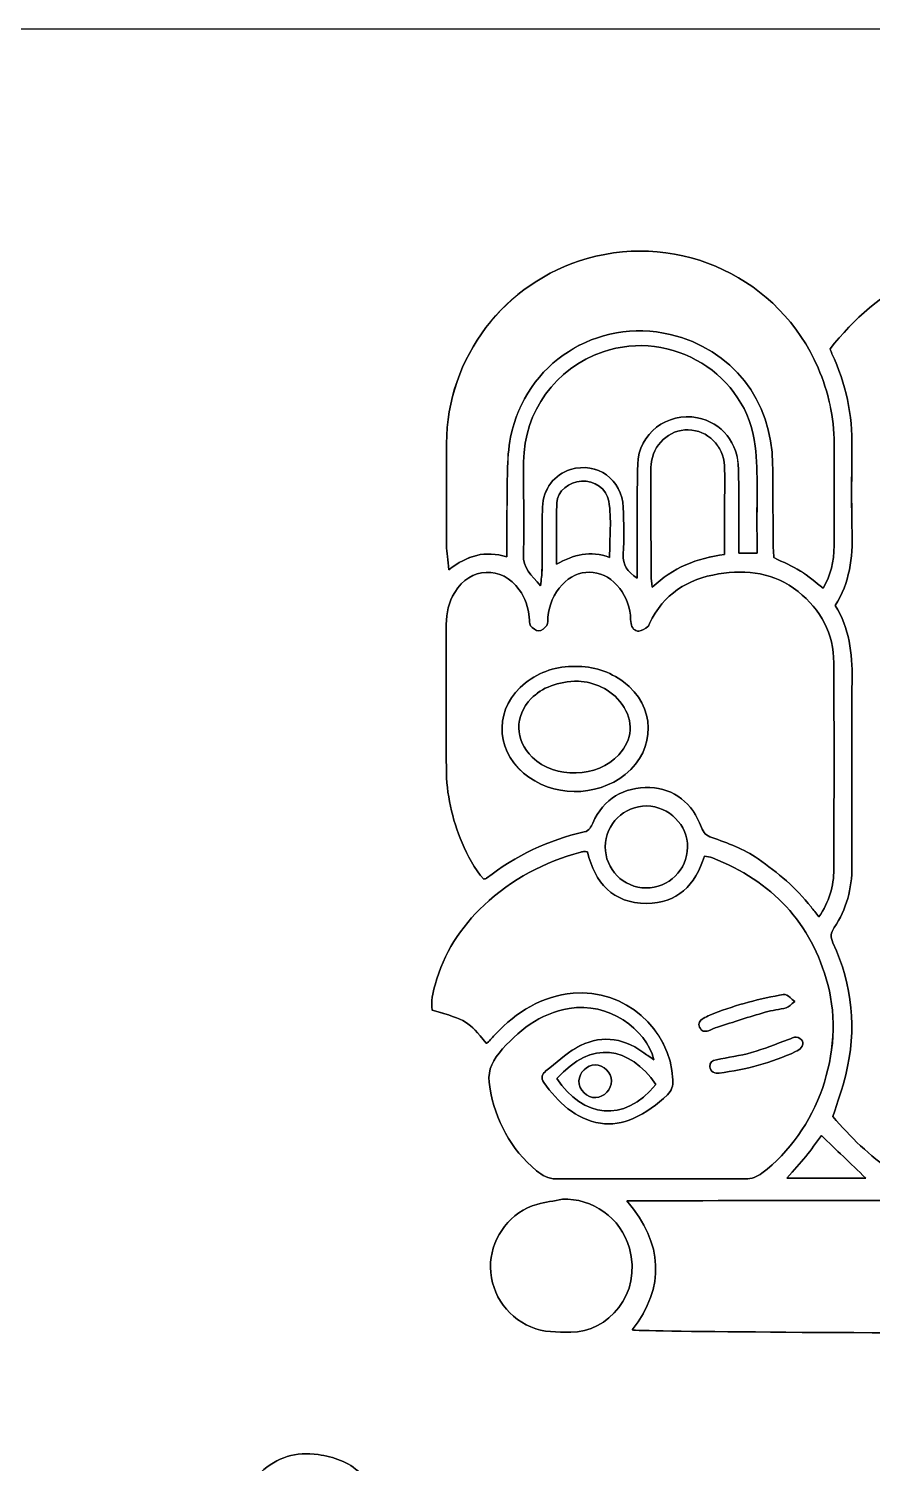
# Model space of a CAD drawing. Extents: x 0 to 300, y 0 to 232.
# Drawn here: x 99.7 to 148, y 149.7 to 231.9 of the extents above; entities that cross this region are included whole.
import ezdxf

# ---------------------------------------------------------------- set-up
doc = ezdxf.new("R2010")
doc.units = 0
doc.layers.get('0').update_dxf_attribs({"linetype": 'CONTINUOUS'})

msp = doc.modelspace()

# ---------------------------------------------------------------- linework, layer by layer
at = {"color": 7}
for points in [[(132.98556, 201.583874)], [(132.98556, 201.583874)], [(131.018826, 195.338402)], [(131.018826, 195.338402)], [(131.193536, 194.490181)], [(131.193536, 194.490181)], [(137.450884, 184.977313)], [(137.450884, 184.977313)], [(144.980277, 180.98847)], [(144.980277, 180.98847)], [(143.593762, 176.142105)], [(143.593762, 176.142105)], [(125.914762, 173.751404)], [(125.914762, 173.751404)], [(139.25736, 172.037076)], [(139.25736, 172.037076)], [(129.969568, 171.732872)], [(129.969568, 171.732872)], [(133.092447, 171.595938)], [(133.092447, 171.595938)], [(145.780135, 169.554369)], [(145.780135, 169.554369)], [(147.666167, 166.024121)], [(147.666167, 166.024121)], [(130.282643, 164.812458)], [(130.282643, 164.812458)], [(134.285508, 157.33243)], [(134.285508, 157.33243)]]:
    msp.add_lwpolyline(points, close=True, dxfattribs=at)
for points in [[(139.575014, 201.751858), (139.5753, 201.751858)], [(139.575586, 201.751858), (139.5753, 201.751858)], [(140.380738, 201.830843), (140.38131, 201.830843)], [(140.381882, 201.830843), (140.38131, 201.830843)], [(123.77389, 200.872015), (123.774463, 200.872015)], [(123.775035, 200.872015), (123.774463, 200.872015)]]:
    msp.add_lwpolyline(points, dxfattribs=at)
for points in [[(0, 231.870004), (100.000805, 231.870004), (200.001611, 231.870004), (300.002416, 231.870004)], [(131.698205, 218.69954), (137.061686, 220.233148), (142.714347, 217.55942), (144.928622, 212.440189)], [(144.929195, 212.440189), (142.71492, 217.55942), (137.062259, 220.233148), (131.698777, 218.69954)], [(123.641678, 208.114948), (123.670581, 213.043874), (126.945562, 217.340783), (131.698205, 218.69954)], [(131.698777, 218.69954), (126.946134, 217.34064), (123.671011, 213.043874), (123.64225, 208.114948)], [(145.613724, 213.538383), (147.001384, 215.237544), (148.579493, 216.701183), (150.580854, 217.665162)], [(150.580997, 217.665019), (148.579636, 216.70104), (147.001527, 215.237258), (145.613867, 213.53824)], [(136.460291, 214.354696), (132.248232, 215.34629), (128.154792, 212.688731), (127.312581, 208.480249)], [(127.313153, 208.480249), (128.155365, 212.688874), (132.248804, 215.34629), (136.460863, 214.354696)], [(141.328691, 207.962274), (140.858935, 212.076461), (136.525109, 214.709838), (132.609098, 213.355231)], [(132.60967, 213.355374), (136.525682, 214.709838), (140.859508, 212.076461), (141.329263, 207.962417)], [(142.324006, 206.938341), (142.293957, 210.567463), (140.004275, 213.520354), (136.460291, 214.354696)], [(136.460863, 214.354696), (140.004991, 213.520211), (142.294673, 210.567463), (142.324578, 206.938341)], [(132.609098, 213.355231), (129.8654, 212.406277), (128.089974, 209.97036), (128.055347, 207.056388)], [(128.055919, 207.056531), (128.090403, 209.970503), (129.865972, 212.40642), (132.60967, 213.355374)], [(145.719609, 213.251064), (145.681691, 213.331765), (145.657223, 213.419048), (145.613724, 213.538383)], [(145.613867, 213.53824), (145.657509, 213.418905), (145.681977, 213.331765), (145.719752, 213.250921)], [(146.870745, 207.8634), (146.895786, 209.750149), (146.521613, 211.544319), (145.719609, 213.251064)], [(145.719752, 213.250921), (146.521613, 211.544176), (146.895929, 209.750005), (146.870889, 207.863257)], [(144.928622, 212.440189), (145.526298, 211.058395), (145.844095, 209.616219), (145.84481, 208.107793)], [(145.845382, 208.107793), (145.845382, 209.616219), (145.526727, 211.058395), (144.929195, 212.440189)], [(134.595149, 206.91559), (134.638933, 208.672702), (136.294596, 209.931583), (138.01708, 209.583023)], [(138.017652, 209.583166), (136.295168, 209.931726), (134.639506, 208.672845), (134.595721, 206.915734)], [(138.01708, 209.583023), (139.421195, 209.298851), (140.347542, 208.149146), (140.371008, 206.614535)], [(140.37158, 206.614678), (140.348114, 208.149289), (139.421767, 209.298995), (138.017652, 209.583166)], [(135.356802, 206.890693), (135.465978, 208.053277), (136.381307, 208.908939), (137.490662, 208.889479)], [(137.490948, 208.889479), (136.381736, 208.908939), (135.466407, 208.053277), (135.357088, 206.890693)], [(137.490662, 208.889479), (138.601591, 208.870019), (139.506332, 207.986312), (139.56328, 206.825732)], [(139.563567, 206.825732), (139.506618, 207.986312), (138.601877, 208.870019), (137.490948, 208.889479)], [(123.645112, 202.278992), (123.632663, 204.224263), (123.630231, 206.169677), (123.641678, 208.114948)], [(123.64225, 208.114948), (123.630803, 206.169677), (123.633236, 204.224263), (123.645684, 202.278992)], [(127.312581, 208.480249), (127.183373, 207.83464), (127.151035, 207.16399), (127.133006, 206.503213)], [(127.133579, 206.503213), (127.151608, 207.16399), (127.184088, 207.83464), (127.313153, 208.480249)], [(141.427564, 203.098023), (141.405099, 204.720346), (141.511842, 206.35798), (141.328691, 207.962274)], [(141.329263, 207.962417), (141.512415, 206.358123), (141.405672, 204.720632), (141.428136, 203.098166)], [(145.84481, 208.107793), (145.846241, 206.162522), (145.847958, 204.217108), (145.843379, 202.271837)], [(145.843951, 202.271837), (145.847958, 204.217108), (145.845955, 206.162522), (145.845382, 208.107793)], [(146.876183, 203.056242), (146.834401, 204.657674), (146.849712, 206.261109), (146.870745, 207.8634)], [(146.870889, 207.863257), (146.849998, 206.260966), (146.834544, 204.657531), (146.876326, 203.056099)], [(127.133006, 206.503213), (127.099238, 205.268084), (127.108252, 204.031953), (127.100669, 202.796252)], [(127.101241, 202.796252), (127.108825, 204.031953), (127.09981, 205.268084), (127.133579, 206.503213)], [(128.055347, 207.056388), (128.034456, 205.294984), (128.105856, 203.531577), (128.044329, 201.772177)], [(128.044901, 201.77232), (128.106429, 203.531577), (128.035171, 205.295128), (128.055919, 207.056531)], [(129.140091, 204.459212), (129.169853, 205.501316), (129.826194, 206.345531), (130.748391, 206.620402)], [(130.748964, 206.620545), (129.826767, 206.345817), (129.170425, 205.501459), (129.140663, 204.459355)], [(130.748391, 206.620402), (132.266833, 207.072986), (133.707149, 206.048625), (133.765815, 204.449911)], [(133.766387, 204.450054), (133.707722, 206.048768), (132.267406, 207.073273), (130.748964, 206.620545)], [(134.569536, 201.219145), (134.57483, 203.118055), (134.547787, 205.017681), (134.595149, 206.91559)], [(134.595721, 206.915734), (134.548359, 205.017824), (134.575403, 203.118198), (134.570108, 201.219288)], [(135.343781, 206.410779), (135.343352, 206.57075), (135.341921, 206.731723), (135.356802, 206.890693)], [(135.357088, 206.890693), (135.342207, 206.731723), (135.343638, 206.570893), (135.344067, 206.410779)], [(135.364386, 200.51072), (135.354942, 202.477454), (135.349361, 204.444045), (135.343781, 206.410779)], [(135.344067, 206.410779), (135.349648, 204.444045), (135.355228, 202.477454), (135.364672, 200.51072)], [(139.56328, 206.825732), (139.595761, 206.163953), (139.574441, 205.499456), (139.575014, 204.83639)], [(139.5753, 204.83639), (139.5753, 205.499456), (139.596047, 206.163953), (139.563567, 206.825732)], [(140.371008, 206.614535), (140.391612, 205.264936), (140.378878, 203.915051), (140.380738, 202.565166)], [(140.38131, 202.565309), (140.379307, 203.915194), (140.392042, 205.265222), (140.37158, 206.614678)], [(142.361637, 202.132757), (142.346613, 203.734618), (142.337313, 205.336623), (142.324006, 206.938341)], [(142.324578, 206.938341), (142.337885, 205.33648), (142.347043, 203.734618), (142.36221, 202.132757)], [(131.376401, 205.954044), (130.657102, 205.916269), (129.994751, 205.396147), (129.963129, 204.709328)], [(129.963129, 204.709328), (129.994751, 205.396147), (130.657102, 205.916269), (131.376401, 205.954044)], [(132.94106, 204.799616), (132.82473, 205.525212), (132.115733, 205.992964), (131.376401, 205.954044)], [(131.376401, 205.954044), (132.115733, 205.992821), (132.82473, 205.525212), (132.94106, 204.799616)], [(129.948963, 201.187809), (129.948963, 202.443113), (129.911045, 203.578367), (129.963129, 204.709328)], [(129.963129, 204.709328), (129.911188, 203.578367), (129.948963, 202.443256), (129.948963, 201.187809)], [(132.98556, 201.583874), (132.981554, 202.720559), (133.106755, 203.765668), (132.94106, 204.799616)], [(132.94106, 204.799616), (133.106755, 203.765525), (132.981554, 202.720559), (132.98556, 201.583874)], [(139.575014, 204.83639), (139.576444, 203.831918), (139.575014, 202.827445), (139.575014, 201.751858)], [(139.5753, 201.751858), (139.5753, 202.827445), (139.576731, 203.831918), (139.5753, 204.83639)], [(129.111474, 200.821934), (129.124351, 202.034313), (129.10575, 203.247549), (129.140091, 204.459212)], [(129.140663, 204.459355), (129.106322, 203.247692), (129.124924, 202.034456), (129.112046, 200.822078)], [(133.765815, 204.449911), (133.798582, 203.558621), (133.82305, 202.663038), (133.769821, 201.77418)], [(133.770394, 201.774323), (133.823622, 202.663038), (133.799297, 203.558764), (133.766387, 204.450054)], [(141.428995, 201.830843), (141.428995, 202.28214), (141.43386, 202.690224), (141.427564, 203.098023)], [(141.428136, 203.098166), (141.43386, 202.690224), (141.429567, 202.282283), (141.429567, 201.830986)], [(145.912919, 198.831734), (146.738676, 200.132683), (146.915246, 201.561552), (146.876183, 203.056242)], [(146.876326, 203.056099), (146.915246, 201.561409), (146.738676, 200.13254), (145.913063, 198.831591)], [(123.774463, 200.872015), (123.720519, 201.43492), (123.647831, 201.856741), (123.645112, 202.278992)], [(123.645684, 202.278992), (123.64826, 201.856741), (123.721091, 201.43492), (123.775035, 200.872015)], [(127.100669, 202.796252), (127.098522, 202.435243), (127.100382, 202.074234), (127.100382, 201.611776)], [(127.100955, 201.611776), (127.100955, 202.074234), (127.099095, 202.435243), (127.101241, 202.796252)], [(140.380738, 202.565166), (140.380738, 202.340949), (140.380738, 202.116445), (140.380738, 201.830843)], [(140.38131, 201.830843), (140.38131, 202.116445), (140.38131, 202.340805), (140.38131, 202.565309)], [(145.843379, 202.271837), (145.841233, 201.278383), (145.66266, 200.596715), (145.215942, 199.827621)], [(145.216514, 199.827621), (145.663232, 200.596715), (145.841805, 201.278383), (145.843951, 202.271837)], [(127.100382, 201.611776), (125.857813, 201.993962), (124.84032, 201.71022), (123.77389, 200.872015)], [(123.774463, 200.872015), (124.841035, 201.710363), (125.858385, 201.994105), (127.100955, 201.611776)], [(128.044329, 201.772177), (128.016284, 200.971604), (128.477311, 200.563662), (129.030343, 199.959548)], [(129.030915, 199.959691), (128.477883, 200.563948), (128.016856, 200.971747), (128.044901, 201.77232)], [(129.948963, 201.187809), (130.92539, 201.758584), (131.878208, 201.97765), (132.98556, 201.583874)], [(132.98556, 201.583874), (131.878208, 201.97765), (130.92539, 201.758584), (129.948963, 201.187809)], [(133.769821, 201.77418), (133.731903, 201.141878), (133.999047, 200.765129), (134.569536, 200.397538)], [(134.570108, 200.397681), (133.99962, 200.765272), (133.732476, 201.142021), (133.770394, 201.774323)], [(139.5753, 201.751858), (137.970433, 201.536512), (136.612106, 201.00065), (135.420762, 199.872265)], [(135.421048, 199.872265), (136.612392, 201.00065), (137.97072, 201.536512), (139.575586, 201.751858)], [(140.38131, 201.830843), (140.775659, 201.830843), (141.061261, 201.830843), (141.428995, 201.830843)], [(141.429567, 201.830986), (141.061833, 201.830843), (140.776231, 201.830843), (140.381882, 201.830843)], [(142.401416, 201.571139), (142.389539, 201.733686), (142.363498, 201.93315), (142.361637, 202.132757)], [(142.36221, 202.132757), (142.364213, 201.93315), (142.390112, 201.733686), (142.401988, 201.571139)], [(143.913418, 200.801616), (143.451104, 201.088792), (142.941999, 201.300418), (142.401416, 201.571139)], [(142.401988, 201.571139), (142.942572, 201.300418), (143.451676, 201.088792), (143.913991, 200.801616)], [(127.810381, 199.734758), (126.817213, 201.117553), (124.975966, 201.04372), (124.109573, 199.581082)], [(124.109573, 199.581225), (124.975966, 201.043863), (126.81707, 201.117553), (127.810381, 199.734901)], [(129.030343, 199.959548), (129.067689, 200.343165), (129.108898, 200.582263), (129.111474, 200.821934)], [(129.112046, 200.822078), (129.10947, 200.582406), (129.068261, 200.343165), (129.030915, 199.959691)], [(130.258318, 200.013921), (131.1622, 200.980618), (132.5128, 200.97747), (133.403947, 199.995892)], [(133.403947, 199.995749), (132.5128, 200.977327), (131.1622, 200.980475), (130.258318, 200.013778)], [(134.569536, 200.397538), (134.569536, 200.7295), (134.568964, 200.974322), (134.569536, 201.219145)], [(134.570108, 201.219288), (134.569536, 200.974465), (134.570108, 200.729643), (134.570108, 200.397681)], [(135.27839, 197.796212), (136.054352, 199.493799), (137.461329, 200.347171), (139.227025, 200.635778)], [(139.227025, 200.635635), (137.461329, 200.347028), (136.054352, 199.493656), (135.27839, 197.796069)], [(139.227025, 200.635778), (140.860223, 200.902779), (142.429032, 200.70818), (143.77906, 199.628301)], [(143.77906, 199.628158), (142.428888, 200.708037), (140.860223, 200.902636), (139.227025, 200.635635)], [(145.215942, 199.827621), (144.782387, 200.156436), (144.371584, 200.517016), (143.913418, 200.801616)], [(143.913991, 200.801616), (144.372013, 200.517159), (144.782817, 200.156436), (145.216514, 199.827621)], [(127.810381, 199.734901), (128.153361, 199.257276), (128.311759, 198.712829), (128.384733, 198.137618)], [(128.384733, 198.137475), (128.311902, 198.712686), (128.153504, 199.257133), (127.810381, 199.734758)], [(129.450733, 198.158795), (129.53215, 198.858921), (129.769675, 199.491366), (130.258318, 200.013921)], [(130.258318, 200.013778), (129.769675, 199.491223), (129.53215, 198.858778), (129.450733, 198.158652)], [(133.403947, 199.995892), (133.846659, 199.508251), (134.102499, 198.927316), (134.175188, 198.270403)], [(134.175188, 198.27026), (134.102499, 198.927173), (133.846659, 199.508108), (133.403947, 199.995749)], [(135.420762, 199.872265), (135.394005, 200.16545), (135.365244, 200.338013), (135.364386, 200.51072)], [(135.364672, 200.51072), (135.36553, 200.338013), (135.394291, 200.16545), (135.421048, 199.872265)], [(123.626797, 197.746847), (123.624794, 198.406765), (123.77618, 199.018606), (124.109573, 199.581225)], [(124.109573, 199.581082), (123.77618, 199.01832), (123.624794, 198.406622), (123.626797, 197.746704)], [(143.77906, 199.628301), (145.088594, 198.580759), (145.81748, 197.216995), (145.827783, 195.537294)], [(145.827783, 195.537151), (145.81748, 197.216852), (145.088594, 198.580616), (143.77906, 199.628158)], [(128.384733, 198.137618), (128.404766, 197.979364), (128.37715, 197.78362), (128.460999, 197.672728)], [(128.460999, 197.672584), (128.377293, 197.783477), (128.404766, 197.97922), (128.384733, 198.137475)], [(129.384484, 197.691758), (129.465328, 197.805799), (129.432275, 198.000254), (129.450733, 198.158795)], [(129.450733, 198.158652), (129.432275, 198.000111), (129.465328, 197.805656), (129.384484, 197.691615)], [(134.175188, 198.270403), (134.192787, 198.111433), (134.178479, 197.947026), (134.210673, 197.791776)], [(134.210673, 197.791633), (134.178479, 197.946883), (134.192787, 198.11129), (134.175188, 198.27026)], [(146.875324, 194.596209), (146.889633, 196.090469), (146.729232, 197.519481), (145.912919, 198.831734)], [(145.913063, 198.831591), (146.729232, 197.519338), (146.889633, 196.090326), (146.875467, 194.596066)], [(123.631805, 189.505165), (123.626081, 192.25244), (123.634953, 194.999572), (123.626797, 197.746847)], [(123.626797, 197.746704), (123.635096, 194.999572), (123.626081, 192.252297), (123.631805, 189.505022)], [(128.460999, 197.672728), (128.570031, 197.528782), (128.77021, 197.36695), (128.927463, 197.370527)], [(128.927463, 197.370384), (128.77021, 197.366807), (128.570031, 197.528639), (128.460999, 197.672584)], [(128.927463, 197.370527), (129.08629, 197.374248), (129.279315, 197.543377), (129.384484, 197.691758)], [(129.384484, 197.691615), (129.279458, 197.543234), (129.086433, 197.374105), (128.927463, 197.370384)], [(134.210673, 197.791776), (134.26104, 197.548957), (134.408706, 197.341481), (134.66798, 197.363659)], [(134.66798, 197.363516), (134.408563, 197.341194), (134.260897, 197.548671), (134.210673, 197.791633)], [(134.66798, 197.363659), (134.845408, 197.378826), (135.016397, 197.517907), (135.180089, 197.618211)], [(135.180089, 197.618068), (135.016397, 197.517621), (134.845408, 197.378683), (134.66798, 197.363516)], [(135.180089, 197.618211), (135.230456, 197.648975), (135.249773, 197.733826), (135.27839, 197.796212)], [(135.27839, 197.796069), (135.249773, 197.733683), (135.230456, 197.648975), (135.180089, 197.618068)], [(131.018826, 195.338402), (129.967278, 195.357576), (129.005732, 195.048365), (128.162662, 194.394742)], [(128.162805, 194.394742), (129.005732, 195.048222), (129.967421, 195.357576), (131.018826, 195.338402)], [(133.787994, 194.450975), (132.973255, 195.056234), (132.051916, 195.350708), (131.018826, 195.338402)], [(131.018826, 195.338402), (132.051916, 195.350708), (132.973112, 195.056234), (133.788137, 194.450975)], [(145.827783, 195.537294), (145.852394, 191.599676), (145.840804, 187.661915), (145.832075, 183.724298)], [(145.832075, 183.724155), (145.840804, 187.661915), (145.852394, 191.599676), (145.827783, 195.537151)], [(128.162662, 194.394742), (126.422006, 193.045), (126.372784, 190.656588), (128.050052, 189.231153)], [(128.050196, 189.231153), (126.372784, 190.656588), (126.422149, 193.045143), (128.162805, 194.394742)], [(131.193536, 194.490181), (130.025085, 194.490468), (129.091871, 194.116581), (128.490904, 193.496727)], [(128.491047, 193.496727), (129.091871, 194.116724), (130.025085, 194.490611), (131.193536, 194.490181)], [(133.699423, 193.163906), (133.032064, 194.094402), (132.068228, 194.435665), (131.193536, 194.490181)], [(131.193536, 194.490181), (132.068228, 194.435665), (133.032207, 194.094259), (133.699566, 193.163906)], [(133.884291, 189.156032), (135.671308, 190.593487), (135.628954, 193.083491), (133.787994, 194.450975)], [(133.788137, 194.450975), (135.629097, 193.083491), (135.671451, 190.593487), (133.884434, 189.156032)], [(146.867454, 183.882409), (146.859298, 187.453724), (146.84084, 191.025181), (146.875324, 194.596209)], [(146.875467, 194.596066), (146.841126, 191.025038), (146.859585, 187.45358), (146.867598, 183.882266)], [(128.490904, 193.496727), (127.520487, 192.495975), (127.544525, 191.110032), (128.548998, 190.141188)], [(128.549141, 190.141188), (127.544668, 191.110032), (127.52063, 192.495975), (128.491047, 193.496727)], [(133.516557, 190.280126), (134.304682, 191.132926), (134.380661, 192.214236), (133.699423, 193.163906)], [(133.699566, 193.163906), (134.380661, 192.214236), (134.304682, 191.133069), (133.5167, 190.280126)], [(128.548998, 190.141188), (129.860821, 188.875868), (132.281714, 188.943548), (133.516557, 190.280126)], [(133.5167, 190.280126), (132.281857, 188.943548), (129.860964, 188.875868), (128.549141, 190.141188)], [(124.536402, 185.236873), (123.952034, 186.596202), (123.63481, 188.020921), (123.631805, 189.505165)], [(123.631805, 189.505022), (123.63481, 188.020635), (123.952034, 186.596059), (124.536402, 185.23673)], [(128.050052, 189.231153), (129.678099, 187.847786), (132.217325, 187.815162), (133.884291, 189.156032)], [(133.884434, 189.156032), (132.217468, 187.815019), (129.678242, 187.847786), (128.050196, 189.231153)], [(135.294273, 188.394379), (133.78642, 188.449611), (132.651595, 187.750773), (132.018291, 186.367405)], [(132.018291, 186.367262), (132.651595, 187.75063), (133.78642, 188.449325), (135.294273, 188.394236)], [(138.241727, 186.11686), (137.748219, 187.51797), (136.663045, 188.344299), (135.294273, 188.394379)], [(135.294273, 188.394236), (136.663045, 188.344155), (137.748219, 187.517827), (138.241727, 186.116716)], [(135.104825, 187.343976), (133.81332, 187.360288), (132.740452, 186.305592), (132.733584, 185.012512)], [(132.733584, 185.012369), (132.740452, 186.305449), (133.813177, 187.360288), (135.104825, 187.343833)], [(137.450884, 184.977313), (137.46648, 186.248357), (136.39676, 187.327521), (135.104825, 187.343976)], [(135.104825, 187.343833), (136.39676, 187.327521), (137.466623, 186.248357), (137.450884, 184.977313)], [(131.533082, 185.857729), (129.469049, 185.397703), (127.608485, 184.4984), (125.93508, 183.207753)], [(125.93508, 183.20761), (127.608485, 184.498257), (129.469049, 185.39756), (131.533082, 185.857585)], [(132.018291, 186.367405), (131.912978, 186.137178), (131.841149, 185.926267), (131.533082, 185.857729)], [(131.533082, 185.857585), (131.841149, 185.926124), (131.912835, 186.137035), (132.018291, 186.367262)], [(138.837685, 185.54079), (138.525612, 185.655976), (138.351761, 185.804929), (138.241727, 186.11686)], [(138.241727, 186.116716), (138.351761, 185.804643), (138.525612, 185.655832), (138.837685, 185.540647)], [(125.772247, 183.147513), (125.224509, 183.754203), (124.858635, 184.487382), (124.536402, 185.236873)], [(124.536402, 185.23673), (124.858635, 184.487239), (125.224509, 183.75406), (125.772247, 183.14737)], [(132.733584, 185.012512), (132.726716, 183.715427), (133.769965, 182.661303), (135.073919, 182.648139)], [(135.073919, 182.647996), (133.769965, 182.66116), (132.726716, 183.715283), (132.733584, 185.012369)], [(135.073919, 182.648139), (136.366998, 182.634832), (137.435001, 183.681372), (137.450884, 184.977313)], [(137.450884, 184.977313), (137.435001, 183.681372), (136.366998, 182.634832), (135.073919, 182.647996)], [(141.487374, 184.31997), (140.671205, 184.898615), (139.749866, 185.20382), (138.837685, 185.54079)], [(138.837685, 185.540647), (139.749866, 185.20382), (140.671062, 184.898472), (141.487374, 184.319827)], [(131.330756, 184.701154), (129.239966, 184.135531), (127.375539, 183.152664), (125.792279, 181.66513)], [(125.792422, 181.66513), (127.375682, 183.152664), (129.240109, 184.135531), (131.3309, 184.701154)], [(131.532653, 184.738357), (131.464686, 184.732204), (131.39672, 184.718897), (131.330756, 184.701154)], [(131.3309, 184.701154), (131.396863, 184.71904), (131.464972, 184.732204), (131.532796, 184.738357)], [(131.719238, 184.71761), (131.621367, 184.729486), (131.576294, 184.742364), (131.532653, 184.738357)], [(131.532796, 184.738357), (131.576437, 184.742364), (131.62151, 184.729343), (131.719381, 184.71761)], [(135.095811, 181.762858), (133.175151, 181.766435), (132.12904, 182.946762), (131.719238, 184.71761)], [(131.719381, 184.71761), (132.129183, 182.946905), (133.175294, 181.766435), (135.095954, 181.762858)], [(138.412716, 184.476937), (137.909335, 182.793515), (136.846054, 181.759567), (135.095811, 181.762858)], [(135.095954, 181.762858), (136.846197, 181.75971), (137.909621, 182.793515), (138.412859, 184.476937)], [(138.874459, 184.368763), (138.735235, 184.423136), (138.580987, 184.438589), (138.412716, 184.476937)], [(138.412859, 184.476937), (138.580987, 184.438589), (138.735378, 184.423136), (138.874602, 184.368763)], [(145.486949, 177.112094), (144.546723, 180.669958), (142.275213, 183.041199), (138.874459, 184.368763)], [(138.874602, 184.368763), (142.275356, 183.041199), (144.546866, 180.669815), (145.487092, 177.112094)], [(144.524687, 181.563108), (143.675321, 182.662448), (142.61576, 183.520256), (141.487374, 184.31997)], [(141.487374, 184.319827), (142.61576, 183.520112), (143.675321, 182.662304), (144.524687, 181.562965)], [(145.832075, 183.724298), (145.829786, 182.748872), (145.564931, 181.844704), (144.980277, 180.98847)], [(144.980277, 180.98847), (145.564931, 181.844561), (145.829929, 182.748872), (145.832075, 183.724155)], [(145.854683, 180.375627), (146.554952, 181.434044), (146.870316, 182.61065), (146.867454, 183.882409)], [(146.867598, 183.882266), (146.870459, 182.610507), (146.554952, 181.434044), (145.854826, 180.375484)], [(125.93508, 183.207753), (125.901455, 183.181711), (125.851946, 183.176131), (125.772247, 183.147513)], [(125.772247, 183.14737), (125.852089, 183.175988), (125.901455, 183.181711), (125.93508, 183.20761)], [(125.792279, 181.66513), (124.446687, 180.400954), (123.478129, 178.897393), (122.990202, 177.105226)], [(122.990345, 177.105226), (123.478272, 178.89725), (124.446687, 180.400811), (125.792422, 181.66513)], [(144.980277, 180.98847), (144.804995, 181.209254), (144.662766, 181.384536), (144.524687, 181.563108)], [(144.524687, 181.562965), (144.662766, 181.384536), (144.804995, 181.209397), (144.980277, 180.98847)], [(145.778131, 179.505943), (145.617731, 179.847779), (145.655506, 180.074429), (145.854683, 180.375627)], [(145.854826, 180.375484), (145.655506, 180.074286), (145.617874, 179.847636), (145.778274, 179.5058)], [(146.513886, 171.941064), (147.149193, 174.543392), (146.919538, 177.075893), (145.778131, 179.505943)], [(145.778274, 179.5058), (146.919681, 177.07575), (147.149336, 174.543249), (146.514029, 171.940921)], [(122.990202, 177.105226), (122.860278, 176.628173), (122.733503, 176.142678), (122.82651, 175.655895)], [(122.826653, 175.655895), (122.733646, 176.142678), (122.860422, 176.62803), (122.990345, 177.105226)], [(130.89291, 176.618014), (133.820761, 176.888448), (136.473455, 174.59104), (136.613823, 171.657179)], [(136.613966, 171.657179), (136.473598, 174.591183), (133.820904, 176.888592), (130.893053, 176.618014)], [(141.710877, 166.317736), (144.89099, 168.70901), (146.504013, 173.26362), (145.486949, 177.112094)], [(145.487092, 177.112094), (146.504156, 173.26362), (144.891134, 168.70901), (141.71102, 166.317736)], [(126.445472, 174.273529), (127.663574, 175.55602), (129.08028, 176.450458), (130.89291, 176.618014)], [(130.893053, 176.618014), (129.080567, 176.450602), (127.66386, 175.556163), (126.445615, 174.273529)], [(135.519349, 172.812036), (135.067766, 174.587892), (132.893126, 176.12193), (130.671983, 175.746755)], [(130.672126, 175.746755), (132.893269, 176.122073), (135.067909, 174.587892), (135.519492, 172.812036)], [(142.725508, 176.503258), (141.352157, 176.254), (140.011, 175.8897), (138.717349, 175.360563)], [(138.717349, 175.360563), (140.011, 175.8897), (141.352157, 176.254), (142.725508, 176.503258)], [(143.129444, 176.515706), (143.015403, 176.562782), (142.858579, 176.527439), (142.725508, 176.503258)], [(142.725508, 176.503258), (142.858722, 176.527439), (143.015403, 176.562782), (143.129444, 176.515706)], [(143.107837, 175.787678), (143.254788, 175.828029), (143.372119, 175.975266), (143.593762, 176.142105)], [(143.593762, 176.142105), (143.372119, 175.975409), (143.254788, 175.828172), (143.107837, 175.787678)], [(143.593762, 176.142105), (143.38328, 176.31796), (143.272817, 176.456611), (143.129444, 176.515706)], [(143.129444, 176.515706), (143.272817, 176.456468), (143.383423, 176.31796), (143.593762, 176.142105)], [(122.82651, 175.655895), (124.777647, 175.086265), (124.909001, 175.004562), (125.914762, 173.751404)], [(125.914762, 173.751404), (124.909001, 175.004562), (124.777647, 175.086265), (122.826653, 175.655895)], [(130.671983, 175.746755), (128.971248, 175.459436), (127.730109, 174.469988), (126.65438, 173.188642)], [(126.654523, 173.188642), (127.730252, 174.470131), (128.971391, 175.459436), (130.672126, 175.746755)], [(138.35033, 175.176696), (138.145429, 175.064086), (138.044553, 174.898248), (138.142281, 174.667735)], [(138.142281, 174.667735), (138.044553, 174.898248), (138.145429, 175.064086), (138.35033, 175.176696)], [(138.717349, 175.360563), (138.591003, 175.308909), (138.470094, 175.242659), (138.35033, 175.176696)], [(138.35033, 175.176696), (138.470237, 175.242659), (138.591146, 175.308909), (138.717349, 175.360563)], [(139.160633, 174.678323), (140.0731, 174.967645), (140.984709, 175.261547), (141.903758, 175.528834)], [(141.903758, 175.528834), (140.984709, 175.261547), (140.0731, 174.967645), (139.160633, 174.678323)], [(141.903758, 175.528834), (142.296819, 175.64316), (142.712487, 175.678932), (143.107837, 175.787678)], [(143.107837, 175.787678), (142.712487, 175.678932), (142.296819, 175.64316), (141.903758, 175.528834)], [(125.978865, 173.773869), (126.135545, 173.939278), (126.288649, 174.108264), (126.445472, 174.273529)], [(126.445615, 174.273529), (126.288649, 174.108264), (126.135688, 173.939278), (125.979008, 173.773869)], [(131.078494, 173.493418), (132.374864, 174.240905), (133.663794, 174.11041), (134.882325, 173.249454)], [(134.882468, 173.249454), (133.663937, 174.11041), (132.375007, 174.240905), (131.078637, 173.493418)], [(138.142281, 174.667735), (138.241011, 174.434646), (138.433321, 174.393007), (138.654104, 174.470847)], [(138.654104, 174.470847), (138.433321, 174.39315), (138.241011, 174.434789), (138.142281, 174.667735)], [(138.654104, 174.470847), (138.826095, 174.531372), (138.987354, 174.623234), (139.160633, 174.678323)], [(139.160633, 174.678323), (138.987354, 174.623378), (138.826095, 174.531372), (138.654104, 174.470847)], [(125.914762, 173.751404), (125.936511, 173.758558), (125.964985, 173.759274), (125.978865, 173.773869)], [(125.979008, 173.773869), (125.964985, 173.759131), (125.936511, 173.758415), (125.914762, 173.751404)], [(129.340556, 172.171005), (129.909757, 172.62588), (130.452773, 173.132552), (131.078494, 173.493418)], [(131.078637, 173.493418), (130.452916, 173.132552), (129.9099, 172.62588), (129.340699, 172.171005)], [(135.636108, 171.394042), (134.107078, 173.572545), (131.963774, 173.964032), (129.969568, 171.732872)], [(129.969568, 171.732872), (131.963774, 173.964032), (134.106935, 173.572688), (135.636108, 171.394042)], [(143.23032, 173.959882), (142.52304, 173.709623), (141.826205, 173.422876), (141.105475, 173.219835)], [(141.105618, 173.219978), (141.826205, 173.423019), (142.52304, 173.709766), (143.230463, 173.960025)], [(143.677611, 174.103828), (143.533522, 174.11599), (143.379846, 174.012681), (143.23032, 173.959882)], [(143.230463, 173.960025), (143.379989, 174.012967), (143.533665, 174.116276), (143.677754, 174.103971)], [(143.635257, 173.272634), (143.756738, 173.329726), (143.890668, 173.402128), (143.964358, 173.505866)], [(143.964501, 173.506009), (143.890811, 173.402128), (143.756881, 173.329869), (143.6354, 173.272777)], [(144.041482, 173.867018), (143.972943, 173.982204), (143.809108, 174.09281), (143.677611, 174.103828)], [(143.677754, 174.103971), (143.809251, 174.092953), (143.972943, 173.982204), (144.041625, 173.867162)], [(143.964358, 173.505866), (144.032753, 173.602307), (144.089416, 173.786747), (144.041482, 173.867018)], [(144.041625, 173.867162), (144.089559, 173.78689), (144.032753, 173.60245), (143.964501, 173.506009)], [(126.65438, 173.188642), (126.163733, 172.604131), (125.97958, 172.01919), (126.11351, 171.247091)], [(126.113653, 171.247091), (125.979723, 172.01919), (126.163877, 172.604131), (126.654523, 173.188642)], [(134.882325, 173.249454), (135.074634, 173.113521), (135.270377, 172.982739), (135.519349, 172.812036)], [(135.519492, 172.812036), (135.27052, 172.982739), (135.074777, 173.113521), (134.882468, 173.249454)], [(139.099964, 172.807887), (138.87732, 172.76353), (138.700608, 172.651206), (138.718064, 172.407529)], [(138.718207, 172.407672), (138.700751, 172.651492), (138.877463, 172.763673), (139.100107, 172.80803)], [(141.105475, 173.219835), (140.450421, 173.035109), (139.769612, 172.941387), (139.099964, 172.807887)], [(139.100107, 172.80803), (139.769755, 172.94153), (140.450564, 173.035252), (141.105618, 173.219978)], [(143.6354, 173.272777), (142.26305, 172.626595), (140.813291, 172.250991), (139.25736, 172.037076)], [(139.25736, 172.037076), (140.813291, 172.250991), (142.26305, 172.626595), (143.635257, 173.272634)], [(129.211635, 171.508082), (129.025192, 171.767643), (129.126355, 171.99973), (129.340556, 172.171005)], [(129.340699, 172.171005), (129.126498, 171.99973), (129.025192, 171.767643), (129.211778, 171.508082)], [(131.228878, 171.594507), (131.236176, 172.074135), (131.684468, 172.518707), (132.158945, 172.517277)], [(132.159088, 172.517134), (131.684611, 172.518707), (131.236319, 172.073992), (131.229021, 171.594364)], [(132.158945, 172.517277), (132.641865, 172.51556), (133.081429, 172.081719), (133.092447, 171.595938)], [(133.092447, 171.595938), (133.081429, 172.081862), (132.641865, 172.51556), (132.159088, 172.517134)], [(138.718064, 172.407529), (138.72622, 172.294776), (138.820515, 172.151259), (138.918386, 172.092021)], [(138.918529, 172.092164), (138.820515, 172.151403), (138.72622, 172.294919), (138.718207, 172.407672)], [(138.918386, 172.092021), (139.023555, 172.028491), (139.178662, 172.047235), (139.25736, 172.037076)], [(139.25736, 172.037076), (139.178662, 172.047235), (139.023555, 172.028491), (138.918529, 172.092164)], [(145.780135, 169.554369), (146.047851, 170.415754), (146.325154, 171.167535), (146.513886, 171.941064)], [(146.514029, 171.940921), (146.325011, 171.167535), (146.047851, 170.415754), (145.780135, 169.554369)], [(126.11351, 171.247091), (126.448334, 169.318418), (127.290975, 167.702391), (128.80541, 166.449949)], [(128.805553, 166.449949), (127.291261, 167.702248), (126.448477, 169.318418), (126.113653, 171.247091)], [(132.456853, 169.167032), (130.992355, 169.41629), (130.032097, 170.366675), (129.211635, 171.508082)], [(129.211778, 171.508082), (130.032097, 170.366675), (130.992498, 169.41629), (132.456996, 169.167032)], [(129.969568, 171.732872), (131.435639, 169.50572), (133.8096, 169.132834), (135.636108, 171.394042)], [(135.636108, 171.394042), (133.809743, 169.132691), (131.435783, 169.505577), (129.969568, 171.732872)], [(132.194002, 170.637969), (131.697489, 170.610925), (131.221152, 171.083113), (131.228878, 171.594507)], [(131.229021, 171.594364), (131.221152, 171.08297), (131.697489, 170.610639), (132.194145, 170.637826)], [(133.092447, 171.595938), (133.103464, 171.115594), (132.680355, 170.66444), (132.194002, 170.637969)], [(132.194145, 170.637826), (132.680355, 170.66444), (133.103321, 171.115451), (133.092447, 171.595938)], [(136.613823, 171.657179), (136.630278, 171.309907), (136.54972, 171.042476), (136.294739, 170.799514)], [(136.294882, 170.799514), (136.549863, 171.042476), (136.630421, 171.309907), (136.613966, 171.657179)], [(136.294739, 170.799514), (135.709941, 170.242333), (135.078354, 169.762847), (134.328577, 169.445051)], [(134.32872, 169.445051), (135.078497, 169.762847), (135.709941, 170.242333), (136.294882, 170.799514)], [(134.328577, 169.445051), (133.72618, 169.18964), (133.110762, 169.05571), (132.456853, 169.167032)], [(132.456996, 169.167032), (133.110905, 169.055853), (133.726323, 169.18964), (134.32872, 169.445051)], [(145.780135, 169.554369), (146.772874, 168.375187), (147.877936, 167.292732), (149.186326, 166.423048)], [(149.186183, 166.423191), (147.877936, 167.292732), (146.772731, 168.375187), (145.780135, 169.554369)], [(145.123078, 168.45875), (144.81959, 168.058106), (144.530268, 167.653598), (144.21705, 167.268694)], [(144.21705, 167.268551), (144.530268, 167.653455), (144.81959, 168.058106), (145.123078, 168.458607)], [(147.666167, 166.024121), (146.778597, 166.873773), (145.961998, 167.655459), (145.123078, 168.45875)], [(145.123078, 168.458607), (145.961998, 167.655459), (146.778597, 166.873773), (147.666167, 166.024121)], [(144.21705, 167.268694), (143.89682, 166.875347), (143.553125, 166.501317), (143.137456, 166.024264)], [(143.137456, 166.024121), (143.553125, 166.501174), (143.89682, 166.875347), (144.21705, 167.268551)], [(128.80541, 166.449949), (129.126927, 166.183949), (129.466187, 165.979478), (129.914765, 165.980479)], [(129.914908, 165.980479), (129.46633, 165.979478), (129.12707, 166.183949), (128.805553, 166.449949)], [(140.764068, 165.982912), (141.126652, 165.982483), (141.425275, 166.102962), (141.710877, 166.317736)], [(141.71102, 166.317736), (141.425418, 166.102962), (141.126795, 165.98234), (140.764212, 165.982912)], [(143.137456, 166.024264), (144.70884, 166.024121), (146.133131, 166.024121), (147.666167, 166.024121)], [(147.666167, 166.024121), (146.133131, 166.024121), (144.70884, 166.024121), (143.137456, 166.024121)], [(129.914765, 165.980479), (133.531152, 165.988635), (137.147682, 165.987634), (140.764068, 165.982912)], [(140.764212, 165.982912), (137.147825, 165.987634), (133.531295, 165.988635), (129.914908, 165.980479)], [(126.16774, 161.206517), (126.261605, 162.671158), (127.328893, 164.111331), (128.82072, 164.522564)], [(128.820863, 164.522707), (127.329036, 164.111474), (126.261748, 162.671301), (126.167883, 161.20666)], [(128.82072, 164.522564), (129.298489, 164.654347), (129.794858, 164.717878), (130.282643, 164.812458)], [(130.282643, 164.812458), (129.794858, 164.717735), (129.298345, 164.654347), (128.820863, 164.522707)], [(134.120671, 162.019825), (133.63117, 163.773359), (131.98581, 164.893875), (130.282643, 164.812458)], [(130.282643, 164.812458), (131.985667, 164.893732), (133.631027, 163.773216), (134.120528, 162.019682)], [(189.474683, 164.669228), (170.981373, 164.711582), (152.538145, 164.796576), (133.981018, 164.719309)], [(133.981018, 164.719309), (136.06351, 162.251912), (136.174402, 159.816711), (134.285508, 157.33243)], [(133.981161, 164.719309), (152.538288, 164.796576), (170.981373, 164.711582), (189.474826, 164.669228)], [(134.285508, 157.33243), (136.174402, 159.816568), (136.06351, 162.251769), (133.981161, 164.719309)], [(134.120528, 162.019682), (134.86172, 159.363983), (132.878388, 157.198357), (130.758264, 157.200933)], [(130.758408, 157.201076), (132.878531, 157.198357), (134.861863, 159.364126), (134.120671, 162.019825)], [(128.469584, 157.500987), (127.012384, 158.123273), (126.064574, 159.599218), (126.16774, 161.206517)], [(126.167883, 161.20666), (126.064717, 159.599218), (127.012527, 158.123273), (128.469727, 157.50113)], [(130.758264, 157.200933), (129.985021, 157.201935), (129.213352, 157.183333), (128.469584, 157.500987)], [(128.469727, 157.50113), (129.213352, 157.183476), (129.985021, 157.202078), (130.758408, 157.201076)], [(134.285508, 157.33243), (134.888334, 157.137402), (182.685766, 157.028799), (188.72462, 157.199931)], [(188.724763, 157.199931), (182.685766, 157.028942), (134.888334, 157.137545), (134.285508, 157.33243)], [(116.283703, 150.187798), (115.027826, 150.368804), (113.923479, 150.040991), (112.996417, 149.17145)], [(112.996846, 149.171164), (113.923908, 150.040705), (115.028256, 150.368518), (116.284132, 150.187512)], [(118.693006, 149.135821), (118.019208, 149.78558), (117.18272, 150.058161), (116.283703, 150.187798)], [(116.284132, 150.187512), (117.183293, 150.057875), (118.019637, 149.785294), (118.693435, 149.135535)]]:
    msp.add_open_spline(points, degree=3, dxfattribs=at)

doc.saveas('drawing.dxf')
